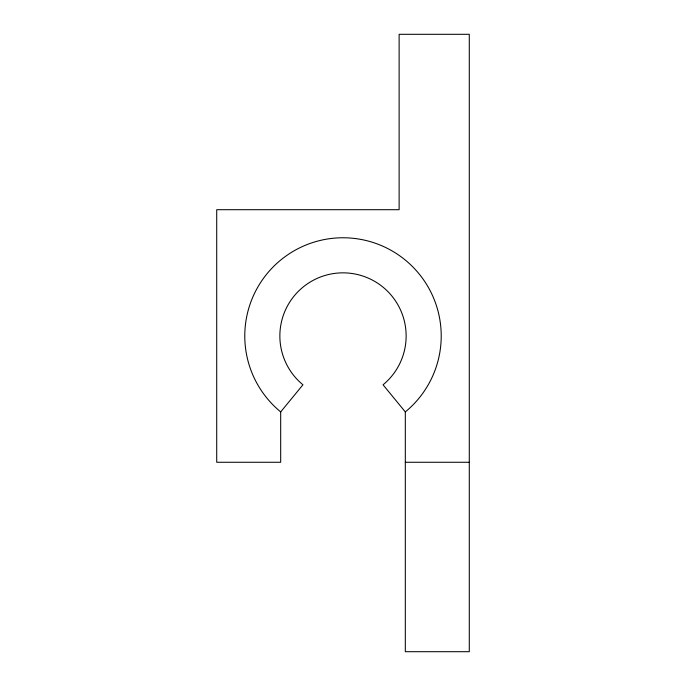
<?xml version="1.0" encoding="UTF-8"?>
<svg xmlns="http://www.w3.org/2000/svg" width="686" height="686" viewBox="0 0 686 686"><rect width="100%" height="100%" fill="white"/><g stroke="black" fill="none" stroke-linecap="round" stroke-linejoin="round"><path stroke-width="1.03" d="M280.685 411.909L302.946 384.795A63.146 63.146 0 0 1 296.918 292.819A63.146 63.146 0 0 1 389.082 292.819A63.146 63.146 0 0 1 383.054 384.795L405.315 411.909L405.315 651.7L469.284 651.7L469.284 34.3L399.123 34.3L399.123 209.702L216.716 209.702L216.716 462.27L280.685 462.27L280.685 411.909A98.227 98.227 0 0 1 271.313 268.843A98.227 98.227 0 0 1 414.687 268.843A98.227 98.227 0 0 1 405.315 411.909M405.315 462.27L469.284 462.27"/></g></svg>
